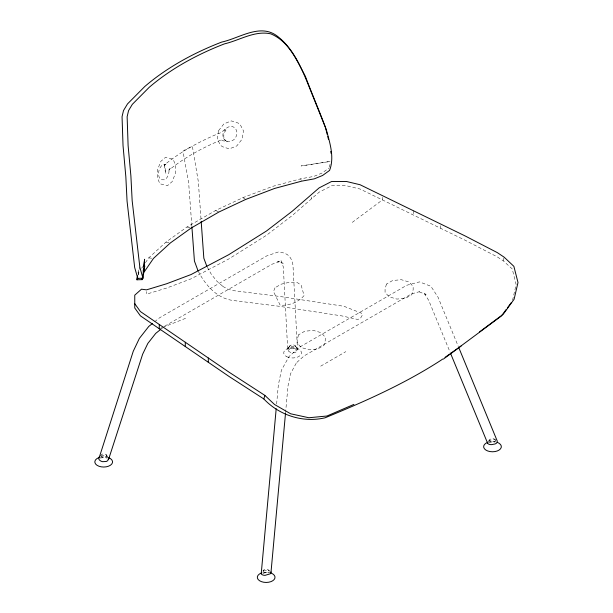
<?xml version="1.0" encoding="UTF-8"?>
<svg xmlns="http://www.w3.org/2000/svg" width="613" height="613" viewBox="0 0 613 613"><rect width="100%" height="100%" fill="white"/><g stroke="black" fill="none" stroke-linecap="round" stroke-linejoin="round"><path stroke-width="0.46" stroke-dasharray="3.06 2.3" d="M287.712 349.77L288.508 347.387L289.918 346.575L293.642 346.36A4.896 3.211 7.2 0 1 297.474 349.188L296.677 351.578L295.274 352.391L291.543 352.605A4.827 3.203 6.4 0 1 287.712 349.77L283.313 266.885L281.022 260.809L283.16 263.306L277.505 261.49L280.532 261.322L272.019 264.218L164.813 326.108L161.319 328.905M276.624 403.99L278.356 384.918L281.398 370.26L289.014 356.574L299.573 347.157L406.779 285.26L419.461 281.88L430.893 286.271L438.034 297.221L458.401 346.697M285.551 412.787L287.987 386.098L290.508 373.8L296.516 362.651L296.11 363.065L304.209 355.831L411.415 293.934L420.074 291.497L418.664 291.681L426.096 294.524L423.874 292.822L428.709 300.37L450.141 352.337M138.323 274.785L139.534 266.755M512.568 300.278L516.131 284.585L512.23 268.923L503.189 260.793L497.335 256.924L465.382 240.365L360.061 189.026L346.422 185.762L331.671 185.762L319.128 192.183L292.263 215.5L266.456 235.308L228.741 258.985L191.057 278.838L166.59 288.064L146.53 294.148L146.53 291.573M138.017 273.076L139.051 268.563M503.189 260.793L504.177 257.199M329.204 167.211L330.698 162.146M138.025 274.862L138.959 272.149M170.123 168.56L168.897 170.146C184.743 157.311 202.857 147.633 221.592 139.726L220.986 139.756C226.304 142.775 234.105 142.561 236.365 135.933C237.967 132.232 236.258 127.665 232.296 126.454C226.871 125.596 223.906 131.45 219.408 133.343L218.81 133.381C199.669 141.457 181.172 151.342 164.981 164.453L165.954 164.207L162.912 164.591C158.644 167.625 157.242 174.36 159.932 178.843L161.418 179.77L164.721 179.816C167.901 177.778 168.966 173.786 169.096 170.215L170.123 168.56L168.897 170.146M141.664 268.203L142.745 266.624M145.45 262.671L148.691 257.927L165.97 242.097L187.049 226.963L215.607 210.474L242.955 197.647L272.616 186.383L300.546 178.858L313.703 176.444L321.986 173.073L328.959 168.054M288.723 349.893C290.309 347.41 294.861 347.41 296.447 349.893M488.63 441.168L490.032 439.406A2.958 1.709 0 0 1 494.952 439.406L495.764 440.349M100.417 455.605L101.237 454.662A2.958 1.709 0 0 1 106.149 454.662L107.551 456.424L107.551 457.313M290.133 345.602L288.723 347.364L288.723 350.782M262.893 571.017L263.713 570.075M154.56 321.802L159.618 317.756L266.824 255.859L278.471 251.943C287.581 252.993 291.29 256.111 292.976 265.168L297.474 349.188M352.268 222.389L382.428 199.93L382.428 197.355M100.417 458.126L104.455 457.16L106.968 458.126M320.691 366.16L345.824 351.647M488.362 441.161L491.542 439.827L493.496 439.651A4.896 2.421 -6.8 0 1 495.258 439.866M262.893 573.546L265.398 572.573L268.356 572.917M489.22 442.877L491.726 441.912L494.683 442.249M159.28 328.76L161.909 327.717M162.782 327.373L187.256 317.657M263.414 571.032L267.145 570.32A4.827 2.314 -5.5 0 1 268.923 570.542M100.992 455.651L104.731 455.413A4.827 3.088 8.5 0 1 107.85 457.03M148.691 257.927L151.901 258.211M165.97 242.097L170.406 242.909M187.049 226.963L190.995 228.143M215.607 210.474L218.971 211.991M242.955 197.647L245.652 199.463M224.58 139.833L225.461 140.5M295.045 345.602L296.447 347.364L296.447 350.782M268.624 570.075L269.444 571.017M207.332 267.237L211.347 274.302L216.872 281.175L223.055 286.562L222.197 286.072L228.312 289.428L234.158 290.723L280.677 296.577L344.077 306.316L362.283 313.527L362.13 315.427L360.344 318.584L357.578 319.434L341.901 315.917L278.501 306.186L232.741 300.431C216.519 298.247 204.903 284.509 197.984 270.647M300.546 178.858L301.335 180.375M191.831 225.868L188.674 183.072L182.958 151.181L186.881 148.622L192.451 146.806L198.321 181.571L201.11 220.366M440.494 225.661L440.494 228.235M413.239 210.657L413.239 214.948M311.473 197.118L311.473 198.834M106.149 454.662A2.958 1.709 0 0 1 104.264 457.283A2.958 1.709 0 0 1 100.793 455.275M100.294 457.191A8.866 5.119 0 0 1 107.873 457.405M495.388 440.019A2.958 1.709 0 0 1 491.917 442.027A2.958 1.709 0 0 1 490.032 439.406M487.565 442.41A8.866 5.119 0 0 1 495.886 441.935M262.778 572.603A8.866 5.119 0 0 1 270.356 572.818M157.756 169.127L157.38 177.686L159.863 183.77L167.51 185.647L172.138 181.64L175.234 173.862L175.609 165.303L173.127 159.219L165.479 157.342L160.851 161.357L157.756 169.127M218.496 130.753L217.232 138.982L220.603 145.396L222.557 146.737L229.277 148.882L236.779 145.94L242.196 139.036L243.461 130.807L240.089 124.393L238.135 123.052L231.415 120.907L223.914 123.849L218.496 130.753M164.315 165.135L164.207 167.326L165.962 173.548L164.644 164.345L164.315 165.135M298.554 334.813L297.182 339.824L297.182 342.974L301.167 347.494L308.998 349.801L317.68 349.004L323.894 345.418L325.265 340.407L325.265 337.25L321.281 332.736L313.45 330.43L304.768 331.219L298.554 334.813M386.443 284.095L385.071 289.106L385.071 292.263L389.056 296.784L396.887 299.083L405.568 298.293L411.783 294.707L413.154 289.696L413.154 286.539L409.162 282.018L401.339 279.712L392.657 280.509L386.443 284.095M274.992 287.758L273.49 291.589L280.179 305.197C288.945 305.764 298.385 302.401 304.071 295.589L301.167 285.221L297.382 282.601L289.757 282.202L281.206 284.171L274.992 287.758M330.016 161.449L301.106 165.954L330.024 161.48M225.891 130.171L225.009 129.504A7.877 6.092 -58.3 0 0 226.664 140.982L227.546 141.649A7.877 6.092 -58.3 0 1 225.891 130.171M286.738 356.705A8.866 5.119 0 0 0 301.282 353.854A8.866 5.119 0 0 0 289.734 348.015A8.866 5.119 0 0 0 286.738 356.705M290.639 347.832A2.958 1.709 0 0 0 295.481 346.881A2.958 1.709 0 0 0 291.635 344.935A2.958 1.709 0 0 0 290.639 347.832M264.218 572.304A2.958 1.709 0 0 0 269.061 571.354A2.958 1.709 0 0 0 265.214 569.408A2.958 1.709 0 0 0 264.218 572.304"/><path stroke-width="0.92" d="M152.392 323.534L148.783 326.415L139.373 338.414L133.243 351.287L98.793 458.853A4.896 3.18 7.7 0 0 102.624 461.689L106.348 461.466L107.75 460.654L108.562 458.248M276.187 408.764L261.215 573.76A4.896 2.391 -6.2 0 0 265.046 575.346L270.172 573.845L270.977 571.906M458.769 347.586L497.327 441.245L496.53 443.161L495.128 443.965L491.388 444.655A4.827 2.429 -7.5 0 1 487.557 443.069L487.588 442.119M270.946 572.887L285.466 413.737M143.166 271.314L143.496 268.532M143.718 266.678L144.591 259.276L142.982 278.21L142.178 279.643L136.983 279.796L136.776 278.486L137.71 275.773M142.867 275.973L142.178 279.643L141.971 278.333M143.204 274.141L144.745 265.889L143.158 273M442.701 359.034L441.153 360.137C404.718 383.807 365.11 401.346 325.059 417.805C303.014 422.985 279.329 415.353 263.858 398.971L264.847 395.37L229.323 372.359L140.4 311.557L134.753 303.68M108.524 459.528L142.645 354.199L147.825 343.433L155.733 333.38L160.621 329.465M143.151 274.816L144.032 272.18L153.511 258.357L170.406 242.909L190.995 228.143L218.971 211.991L245.652 199.463L274.578 188.452L301.726 181.134L314.316 178.843L322.591 175.471L329.564 170.445C334.621 157.372 329.909 143.151 326.499 130.27C319.886 112.079 312.124 94.348 305.328 76.227C296.692 60.243 288.769 41.194 270.701 33.83C254.61 30.351 239.645 40.312 224.473 43.868A285.873 172.031 2.2 0 0 149.22 87.314L132.324 104.34L128.577 110.585L127.129 116.731L128.109 145.588L130.883 175.862L132.163 200.681L139.871 267.368L142.982 278.21L137.787 278.363L136.983 279.796M98.839 457.559L99.582 456.463M506.307 309.35L501.357 316.017L459.712 346.92M507.411 307.864L511.257 302.676M479.596 331.848L503.25 314.231L514.1 299.267L518 282.524L513.87 266.341L504.177 257.199L497.335 252.633L465.382 236.074L360.061 184.735L346.422 181.471L331.671 181.471L319.128 187.892L292.263 211.209L266.456 231.017L228.741 254.694L191.057 274.547L166.59 283.773L146.53 289.857L141.488 289.183L134.753 295.159L134.753 307.971L140.4 315.841L229.323 376.65L263.858 398.971M443.383 359.103L461.152 346.031M445.023 357.387L449.674 354.076M451.222 352.981L458.968 347.471M353.916 404.404L326.951 416.012L308.883 417.744L290.654 413.79L274.54 404.511L264.847 395.37M311.825 93.567L325.403 127.374L327.288 134.707M450.501 353.218L487.557 443.069M311.481 92.678C303.144 72.158 294.945 49.247 276.54 35.577C259.491 23.394 239.032 38.404 221.776 42.052A290.96 174.054 1.9 0 0 144.783 86.502L127.512 103.911L123.489 110.578L122.048 116.715L123.029 145.565L125.841 176.82L127.06 201.148L134.676 267.521L137.787 278.363M206.887 266.456L203.838 258.219L201.179 221.316M197.984 270.647L194.428 261.054L191.9 226.818M327.756 136.538L328.468 139.289M330.752 151.442L331.051 153.319M208.313 357.992L208.313 362.283M185.295 342.253L185.295 346.544M159.28 324.469L159.28 328.76M108.616 457.658A8.866 5.119 0 0 1 110.355 465.29A8.866 5.119 0 0 1 97.023 465.29A8.866 5.119 0 0 1 98.762 457.658M497.419 442.41A8.866 5.119 0 0 1 499.158 450.034A8.866 5.119 0 0 1 485.825 450.034A8.866 5.119 0 0 1 487.565 442.41M271.092 573.078A8.866 5.119 0 0 1 272.831 580.703A8.866 5.119 0 0 1 259.506 580.703A8.866 5.119 0 0 1 261.245 573.078"/></g></svg>
